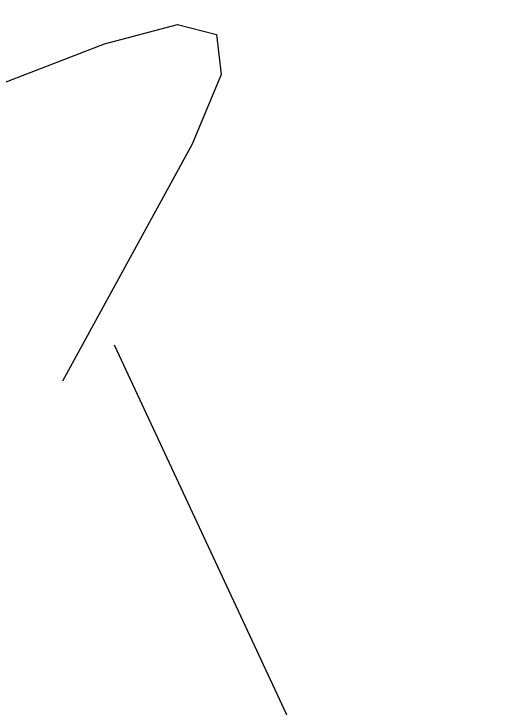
# Model space of a CAD drawing. Extents: x 2498567 to 2501210, y 7092229 to 7094464.
# Drawn here: x 2499650.17 to 2499654.44, y 7093102.68 to 7093108.54 of the extents above; entities that cross this region are included whole.
import ezdxf

# ---------------------------------------------------------------- set-up
doc = ezdxf.new("R2010")
doc.units = 0
doc.header["$MEASUREMENT"] = 0
doc.linetypes.add('HIDDEN', pattern=[0.375, 0.25, -0.125])
doc.layers.add('9', color=7, linetype='Continuous', lineweight=0)
doc.layers.add('Level 31', color=254, linetype='Continuous', lineweight=0)
doc.layers.add('GRID', color=254, linetype='HIDDEN')
doc.styles.get("Standard").update_dxf_attribs({"font": 'ARIALBD.TTF'})

msp = doc.modelspace()

# ---------------------------------------------------------------- linework, layer by layer
at = {"layer": 'GRID', "color": 252, "linetype": 'HIDDEN', "lineweight": 0, "ltscale": 35}
msp.add_line((2499318.2254, 7093819.4652), (2499839.3725, 7092701.7919), dxfattribs=at)
at = {"layer": 'Level 31', "color": 35, "linetype": 'Continuous', "lineweight": 13}
for p, q in [((2499650.9394, 7093108.2856), (2499651.5557, 7093108.451)), ((2499651.5557, 7093108.451), (2499651.8845, 7093108.3651)), ((2499651.8845, 7093108.3651), (2499651.9257, 7093108.0278)), ((2499647.3924, 7093106.9271), (2499650.9394, 7093108.2856)), ((2499651.9257, 7093108.0278), (2499651.6793, 7093107.4392)), ((2499651.6793, 7093107.4392), (2499650.5836, 7093105.4329))]:
    msp.add_line(p, q, dxfattribs=at)

# ---------------------------------------------------------------- texts
at = {"layer": '9', "color": 7}
msp.add_text('PROPOSED ACCESS ROAD', height=23.520002, rotation=29.58044, dxfattribs=at).set_placement((2499305.2297, 7093083.3691))

doc.saveas('drawing.dxf')
